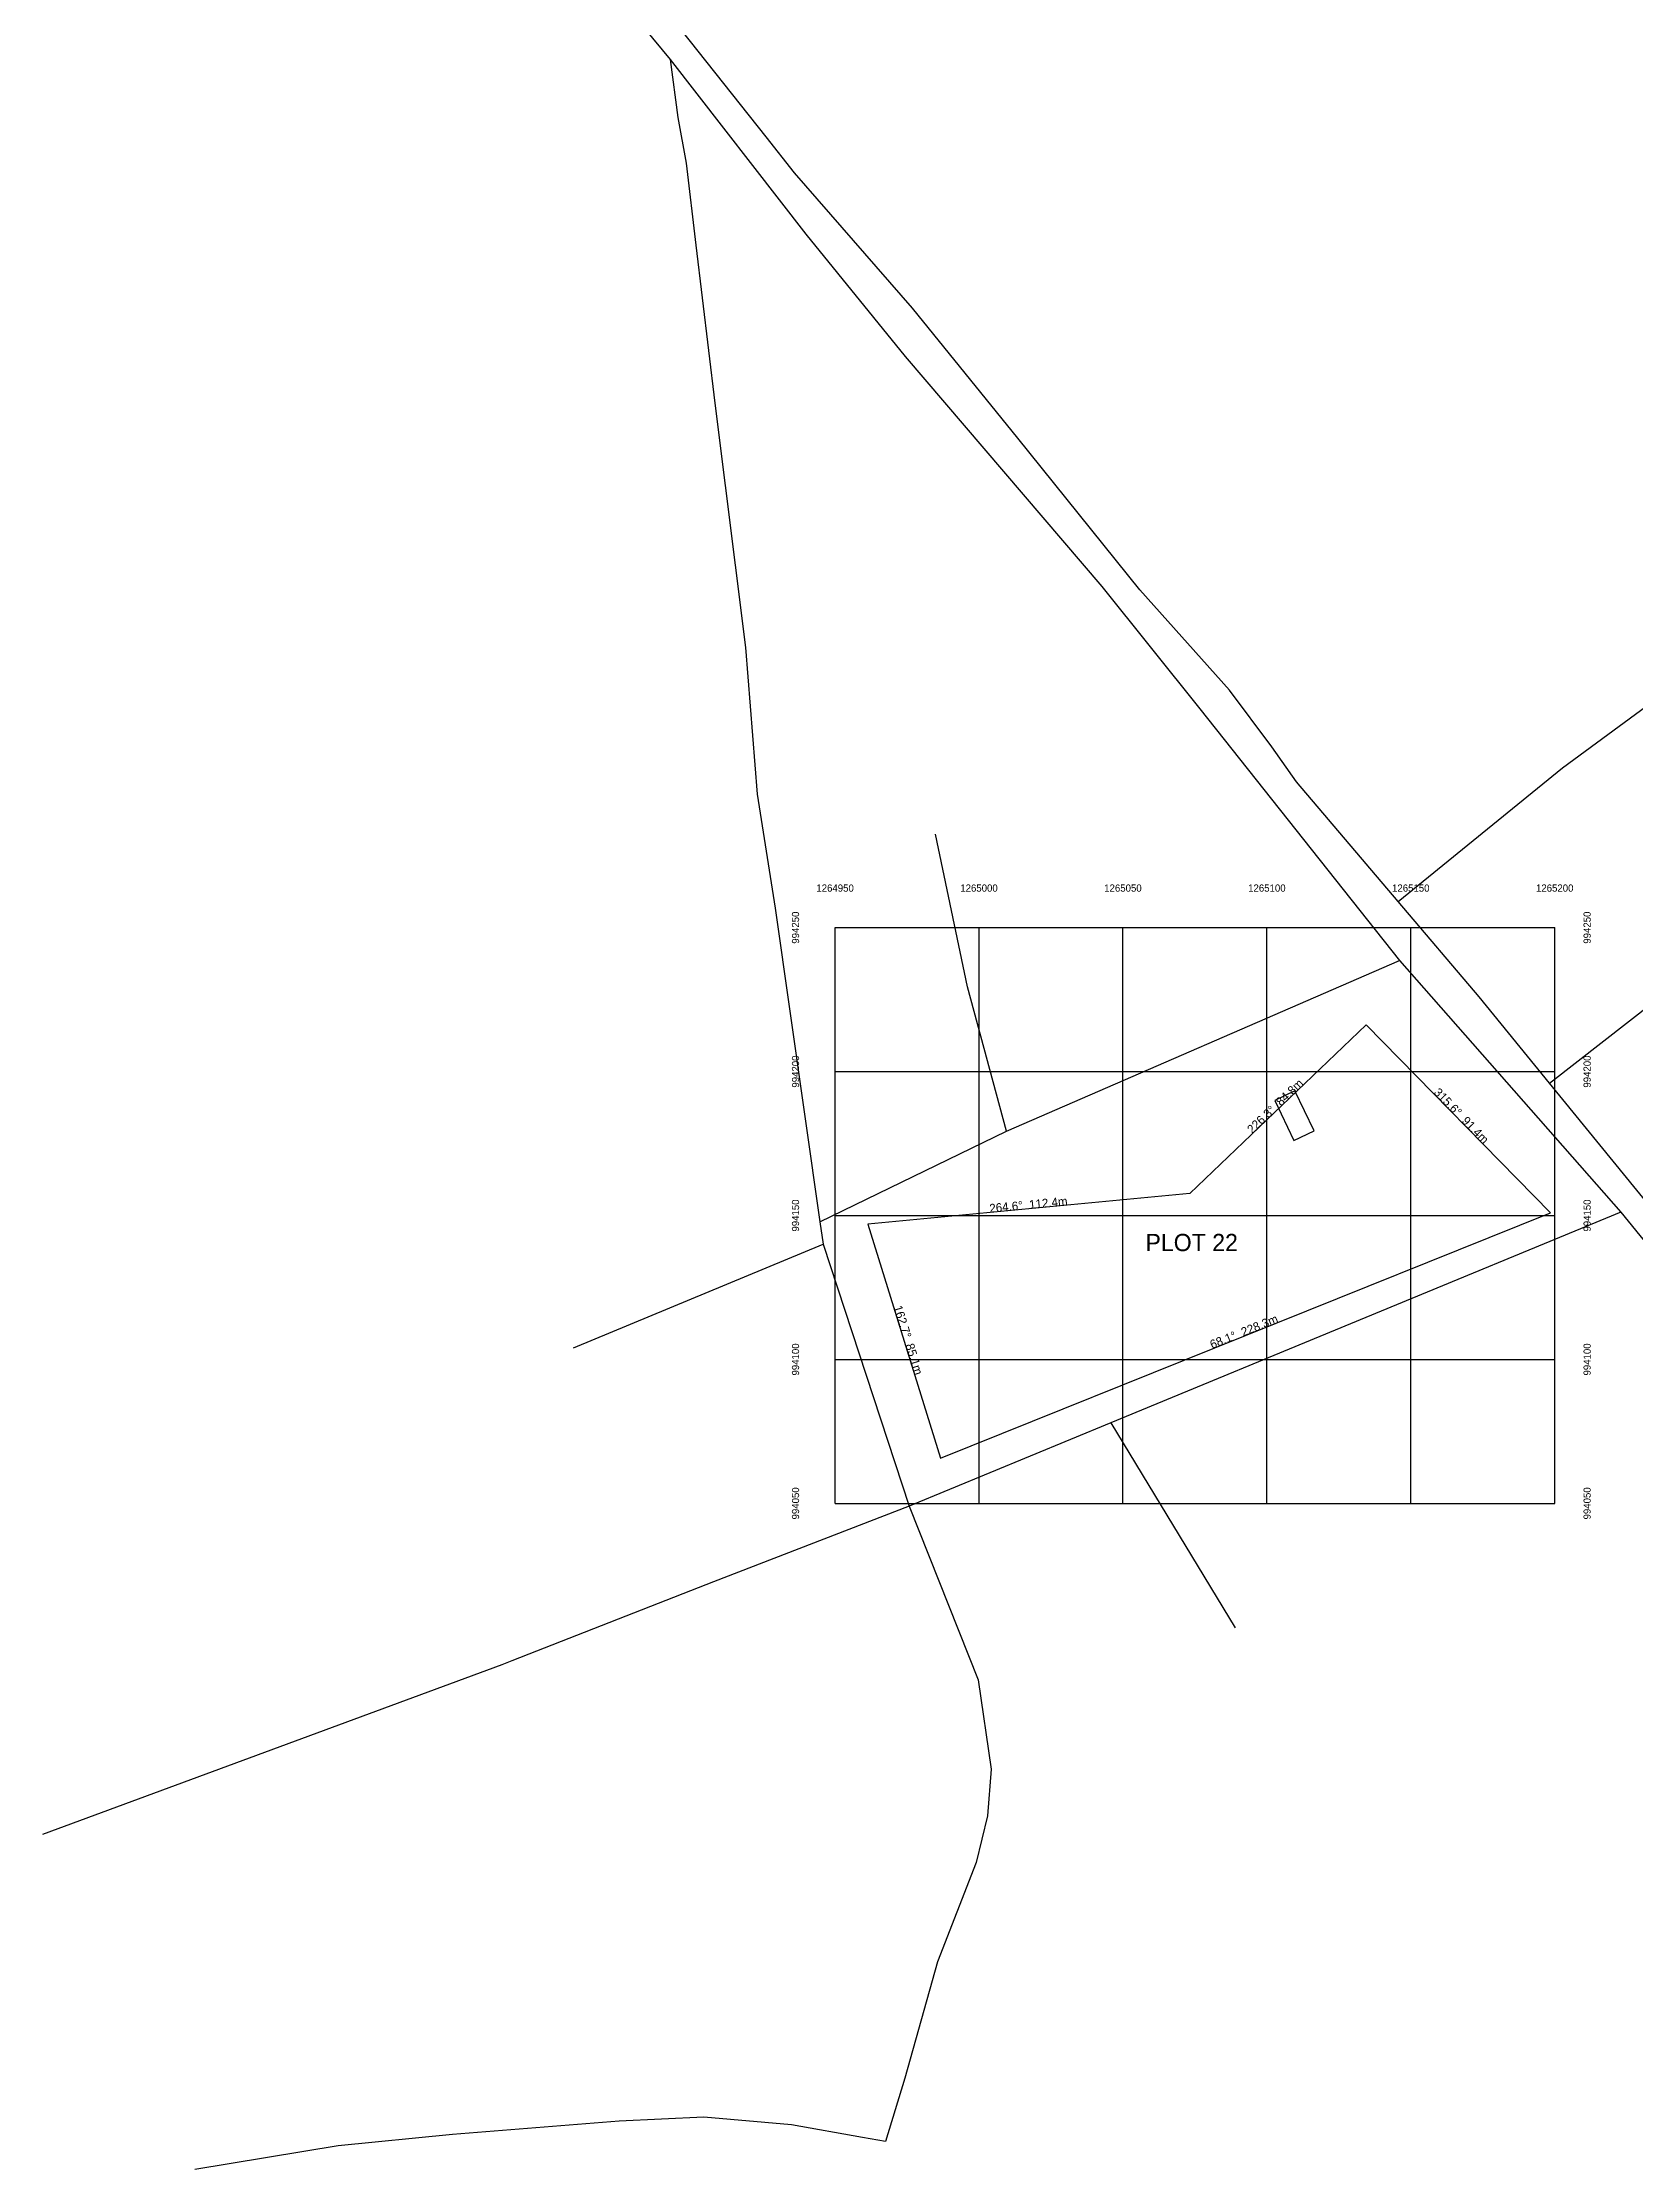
# Model space of a CAD drawing. Header units: metres. Extents: x 1264561 to 1266780, y 993792 to 994949.
# Drawn here: x 1264675 to 1265228, y 993819 to 994557 of the extents above; entities that cross this region are included whole.
import ezdxf
from ezdxf.enums import TextEntityAlignment as Align

# ---------------------------------------------------------------- set-up
doc = ezdxf.new("R2010")
doc.units = ezdxf.units.M
for name, color, linetype in [('BUILDINGS', 7, 'Continuous'), ('COORDS', 4, 'Continuous'), ('GRID', 4, 'Continuous'), ('PLOT', 1, 'Continuous'), ('ROADS', 8, 'Continuous'), ('TEXT', 2, 'Continuous')]:
    doc.layers.add(name, color=color, linetype=linetype)

msp = doc.modelspace()

# ---------------------------------------------------------------- linework, layer by layer
at = {"layer": 'BUILDINGS'}
for p, q in [((1265109.72, 994193.27), (1265102.72, 994189.9)), ((1265102.72, 994189.9), (1265109.39, 994176.05)), ((1265116.38, 994179.42), (1265109.72, 994193.27)), ((1265109.39, 994176.05), (1265116.38, 994179.42))]:
    msp.add_line(p, q, dxfattribs=at)
at = {"layer": 'GRID'}
for p, q in [((1264950, 994050), (1264950, 994250)), ((1264950, 994250), (1265200, 994250)), ((1265000, 994050), (1265000, 994250)), ((1265050, 994050), (1265050, 994250)), ((1265100, 994050), (1265100, 994250)), ((1265150, 994050), (1265150, 994250)), ((1265200, 994050), (1265200, 994250)), ((1264950, 994200), (1265200, 994200)), ((1264950, 994150), (1265200, 994150)), ((1264950, 994100), (1265200, 994100)), ((1264950, 994050), (1265200, 994050))]:
    msp.add_line(p, q, dxfattribs=at)
at = {"layer": 'PLOT'}
for p, q in [((1265134.55, 994216.22), (1265073.27, 994157.6)), ((1265198.5, 994150.94), (1265134.55, 994216.22)), ((1265073.27, 994157.6), (1264961.36, 994146.94)), ((1264986.67, 994065.67), (1265198.5, 994150.94)), ((1264961.36, 994146.94), (1264986.67, 994065.67))]:
    msp.add_line(p, q, dxfattribs=at)
at = {"layer": 'ROADS'}
for p, q in [((1264844.17, 994610.27), (1264892.76, 994551.61)), ((1264926.02, 994524.7), (1264855.83, 994613.54)), ((1264892.76, 994551.61), (1264939.85, 994490.87)), ((1264892.76, 994551.61), (1264895.35, 994531.42)), ((1264895.35, 994531.42), (1264898.3, 994515.61)), ((1264935.9, 994512.2), (1264926.02, 994524.7)), ((1264898.3, 994515.61), (1264901.64, 994487.12)), ((1264976.9, 994465.19), (1264935.9, 994512.2)), ((1264939.85, 994490.87), (1264974.32, 994448.45)), ((1264901.64, 994487.12), (1264908.17, 994432.24)), ((1265013.48, 994420.04), (1264976.9, 994465.19)), ((1264974.32, 994448.45), (1265042.7, 994368.46)), ((1264908.17, 994432.24), (1264918.89, 994347.33)), ((1265055.87, 994367.34), (1265013.48, 994420.04)), ((1265042.7, 994368.46), (1265076.73, 994326.04)), ((1265086.99, 994332.45), (1265055.87, 994367.34)), ((1264918.89, 994347.33), (1264922.88, 994296.36)), ((1265198.23, 994195.96), (1265386.94, 994343.53)), ((1265202.71, 994305.55), (1265247.09, 994338.17)), ((1265101.76, 994312.81), (1265086.99, 994332.45)), ((1265076.73, 994326.04), (1265146.11, 994238.53)), ((1265110.3, 994300.63), (1265101.76, 994312.81)), ((1265145.65, 994259.05), (1265202.71, 994305.55)), ((1265145.65, 994259.05), (1265110.3, 994300.63)), ((1264922.88, 994296.36), (1264929.14, 994256.81)), ((1264995.95, 994229.42), (1264984.86, 994282.49)), ((1264929.14, 994256.81), (1264944.75, 994147.78)), ((1265173.75, 994225.98), (1265145.65, 994259.05)), ((1265009.56, 994179.32), (1265146.11, 994238.53)), ((1265146.11, 994238.53), (1265222.93, 994151.11)), ((1265009.56, 994179.32), (1264995.95, 994229.42)), ((1265198.23, 994195.96), (1265173.75, 994225.98)), ((1265233.16, 994153.13), (1265198.23, 994195.96)), ((1264944.75, 994147.78), (1265009.56, 994179.32)), ((1265222.93, 994151.11), (1265045.81, 994077.94)), ((1265222.93, 994151.11), (1265273.92, 994088.63)), ((1264944.75, 994147.78), (1264945.9, 994140.03)), ((1264859.08, 994104.01), (1264945.9, 994140.03)), ((1264945.9, 994140.03), (1264975.71, 994048.98)), ((1265045.81, 994077.94), (1264975.71, 994048.98)), ((1265045.81, 994077.94), (1265088.95, 994006.82)), ((1264975.71, 994048.98), (1264907.74, 994022.73)), ((1264975.71, 994048.98), (1264999.65, 993988.73)), ((1264899.77, 994019.65), (1264837.71, 993995.32)), ((1264907.74, 994022.73), (1264899.77, 994019.65)), ((1264837.71, 993995.32), (1264834.25, 993993.94)), ((1264834.25, 993993.94), (1264674.66, 993934.95)), ((1264999.65, 993988.73), (1265004.2, 993957.67)), ((1265004.2, 993957.67), (1265002.96, 993941.43)), ((1265002.96, 993941.43), (1264999, 993925.23)), ((1264999, 993925.23), (1264985.6, 993890.7)), ((1264985.6, 993890.7), (1264974.27, 993850.32)), ((1264974.27, 993850.32), (1264967.51, 993828.38)), ((1264874.99, 993835.34), (1264817.1, 993830.81)), ((1264904.39, 993836.83), (1264874.99, 993835.34)), ((1264934.86, 993834.1), (1264904.39, 993836.83)), ((1264959.53, 993829.77), (1264934.86, 993834.1)), ((1264777.37, 993826.78), (1264727.6, 993818.62)), ((1264817.1, 993830.81), (1264777.37, 993826.78)), ((1264967.51, 993828.38), (1264959.53, 993829.77))]:
    msp.add_line(p, q, dxfattribs=at)

# ---------------------------------------------------------------- texts
at = {"layer": 'COORDS'}
for s, p in [('1264950', (1264950, 994262.5)), ('1265000', (1265000, 994262.5)), ('1265050', (1265050, 994262.5)), ('1265100', (1265100, 994262.5)), ('1265150', (1265150, 994262.5)), ('1265200', (1265200, 994262.5))]:
    msp.add_text(s, height=2.5, dxfattribs=at).set_placement(p, align=Align.CENTER)
for s, p in [('994250', (1264937.5, 994250)), ('994250', (1265212.5, 994250)), ('994200', (1264937.5, 994200)), ('994200', (1265212.5, 994200)), ('994150', (1264937.5, 994150)), ('994150', (1265212.5, 994150)), ('994100', (1264937.5, 994100)), ('994100', (1265212.5, 994100)), ('994050', (1264937.5, 994050)), ('994050', (1265212.5, 994050))]:
    msp.add_text(s, height=2.5, rotation=90, dxfattribs=at).set_placement(p, align=Align.CENTER)
at = {"layer": 'TEXT'}
for s, rotation, p in [('226.3°  84.8m', 43.72697, (1265103.91, 994186.91)), ('315.6°  91.4m', 314.40934, (1265166.52, 994183.58)), ('264.6°  112.4m', 5.44033, (1265017.31, 994152.27)), ('162.7°  85.1m', -72.69947, (1264974.01, 994106.3)), ('68.1°  228.3m', 21.92556, (1265092.58, 994108.3))]:
    msp.add_text(s, height=3, rotation=rotation, dxfattribs=at).set_placement(p, align=Align.CENTER)
msp.add_text('PLOT 22', height=6, dxfattribs=at).set_placement((1265073.88, 994137.62), align=Align.CENTER)

doc.saveas('drawing.dxf')
